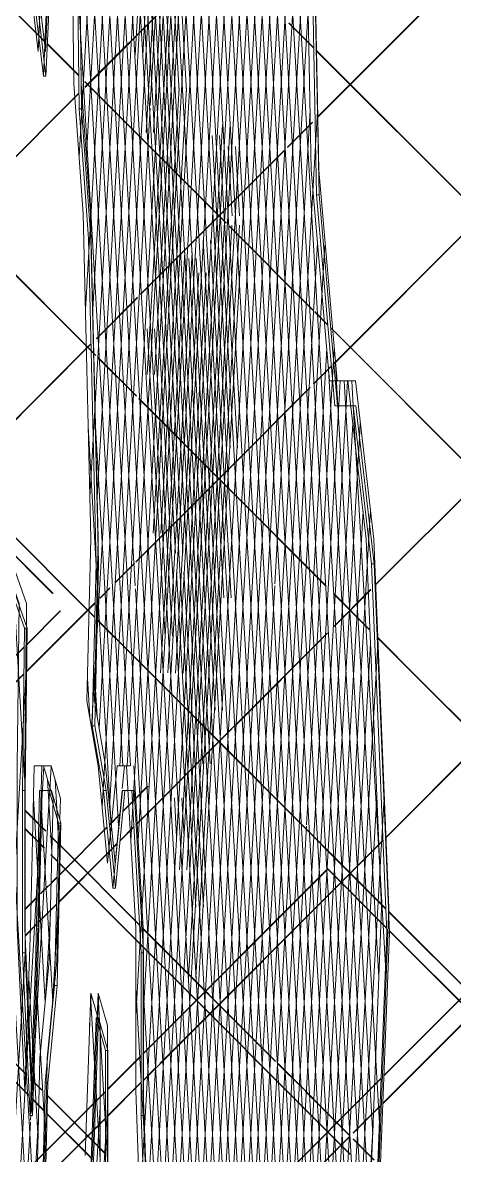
# Model space of a CAD drawing. Header units: millimetres. Extents: x -12186 to 152825, y -4386 to 9463.
# Drawn here: x 68472.9 to 68601.6, y 3472.1 to 3810 of the extents above; entities that cross this region are included whole.
import ezdxf

# ---------------------------------------------------------------- set-up
doc = ezdxf.new("R2010")
doc.units = ezdxf.units.MM
doc.layers.add('G-IMPT', color=8, linetype='Continuous', lineweight=5)
doc.layers.add('L-PLNT', color=71, linetype='Continuous', lineweight=5)

# ---------------------------------------------------------------- blocks, each defined once
blk = doc.blocks.new('SVA_Shades of Green Tree - Australian_Tree_based_on_Leopard_Tree_2901-V313-Section B-B')
at = {"layer": 'G-IMPT'}
for p, q in [((21036.86, 3649.83), (20989.62, 4465.53)), ((21039.07, 3649.83), (20991.84, 4465.53)), ((21032.71, 3643.01), (20985.29, 4461.86)), ((21034.93, 3643.01), (20987.51, 4461.86)), ((21028.57, 3636.2), (20982.48, 4432.08)), ((21030.78, 3636.2), (20984.69, 4432.08)), ((21024.42, 3629.38), (20979.66, 4402.31)), ((21026.63, 3629.38), (20981.87, 4402.31)), ((21023.71, 3563.27), (20976.84, 4372.53)), ((21025.92, 3563.27), (20979.06, 4372.53)), ((21022.48, 3506.01), (20974.19, 4339.86)), ((21024.69, 3506.01), (20976.41, 4339.86)), ((21019.67, 3476.03), (20971.54, 4307.19)), ((21024.28, 3651.75), (20989.65, 4249.78)), ((20998.72, 3668.42), (21027.55, 4166.38)), ((21000.93, 3668.42), (21029.52, 4162.13)), ((21052.13, 3621.43), (21022.05, 4140.84)), ((21054.34, 3621.43), (21024.3, 4140.24)), ((21010.95, 3566.03), (21042.89, 4117.58)), ((21013.17, 3566.03), (21045.11, 4117.58)), ((20999.27, 3599.62), (21028.36, 4101.87)), ((21001.49, 3599.62), (21030.35, 4098.01)), ((20995.52, 3770.06), (21014.28, 4094.1)), ((21069.37, 3558.97), (21038.43, 4093.27)), ((21071.59, 3558.97), (21040.65, 4093.27)), ((20997.77, 3770.68), (21016.37, 4091.95)), ((21002.44, 3575.89), (21032.24, 4090.38)), ((21053.17, 3681.91), (21029.42, 4092.02)), ((21045.15, 3663.46), (21020.54, 4088.43)), ((21047.37, 3663.46), (21022.76, 4088.43)), ((21055.38, 3681.91), (21032.06, 4084.63)), ((21012.47, 3513.82), (21045.11, 4077.48)), ((21014.69, 3513.82), (21047.33, 4077.48)), ((21012.28, 3641.96), (20987.52, 4069.52)), ((21026.49, 3651.75), (21002.3, 4069.52)), ((21032.46, 3588.87), (21004.5, 4071.75)), ((21034.68, 3588.87), (21006.71, 4071.75)), ((21016.78, 3785.23), (21033.2, 4068.78)), ((20997.42, 3724.43), (21017.2, 4066.02)), ((21041.01, 3656.65), (21017.33, 4065.58)), ((20999.64, 3724.56), (21019.08, 4060.2)), ((21007.7, 3588.26), (21034.76, 4055.53)), ((21043.22, 3656.65), (21020.13, 4055.3)), ((21065.4, 3549.17), (21035.99, 4056.96)), ((21067.61, 3549.17), (21038.46, 4052.59)), ((21009.91, 3588.26), (21036.42, 4045.94)), ((21013.69, 3456.39), (21046.63, 4025.2)), ((21028.65, 3636.34), (21048.61, 3981.03)), ((21030.87, 3636.34), (21050.83, 3981.03)), ((21066.67, 3781.86), (21249.67, 3965.16)), ((21066.68, 3781.73), (21249.8, 3965.16)), ((21025.39, 3789.47), (21015.49, 3960.35)), ((21027.6, 3789.47), (21017.71, 3960.35)), ((21033.67, 3644.59), (21050.72, 3939)), ((21035.89, 3644.59), (21052.89, 3938.17)), ((21038.69, 3652.84), (21055.26, 3939)), ((21040.9, 3652.84), (21057.48, 3939)), ((21073.35, 3568.77), (21051.91, 3939)), ((21075.56, 3568.77), (21054.12, 3939)), ((21012.29, 3800.26), (21019.6, 3926.37)), ((21014.51, 3800.26), (21021.81, 3926.37)), ((21015.5, 3777.2), (21022.65, 3900.68)), ((21017.71, 3777.2), (21024.87, 3900.68)), ((21043.71, 3661.09), (21057.5, 3899.26)), ((21008.63, 3588.26), (20991.45, 3884.9)), ((21010.85, 3588.26), (20993.8, 3882.68)), ((21045.92, 3661.09), (21058.93, 3885.63)), ((21015.86, 3705.04), (21026.06, 3881.16)), ((21018.08, 3705.04), (21028.28, 3881.16)), ((21063.95, 3809.41), (21060.02, 3877.33)), ((21045.83, 3619.25), (21060.59, 3874.08)), ((21048.04, 3619.25), (21062.51, 3869.04)), ((21071.5, 3708.26), (21230.79, 3867.82)), ((21071.51, 3708.14), (21230.92, 3867.82)), ((21018.4, 3499.47), (21038.99, 3855.01)), ((21067.01, 3766.01), (21065.33, 3852.97)), ((21053.92, 3680.61), (21063.31, 3842.69)), ((21056.14, 3680.61), (21065.51, 3842.37)), ((20997.3, 3790.8), (21039.27, 3832.84)), ((20997.31, 3790.67), (21039.28, 3832.71)), ((20983.46, 3806.29), (20959.58, 3830.2)), ((20983.47, 3806.14), (20959.59, 3830.07)), ((21083.79, 3642.02), (21265.72, 3824.25)), ((21083.79, 3642.14), (21265.6, 3824.25)), ((21065.54, 3802.5), (21058.14, 3809.91)), ((21065.54, 3802.36), (21058.14, 3809.78)), ((20985.36, 3804.38), (20983.46, 3806.29)), ((20985.36, 3804.26), (20983.47, 3806.14)), ((20995.43, 3794.16), (20986.06, 3803.55)), ((20995.43, 3794.29), (20986.07, 3803.67)), ((21219.73, 3648.05), (21066.29, 3801.74)), ((21219.6, 3648.05), (21066.29, 3801.61)), ((21039.51, 3750.14), (20997.26, 3792.46)), ((21039.38, 3750.14), (20997.27, 3792.32)), ((20964.39, 3757.82), (20995.49, 3788.98)), ((20964.39, 3757.7), (20995.49, 3788.85)), ((21017.66, 3657.68), (21025.35, 3790.5)), ((21019.88, 3657.68), (21027.57, 3790.5)), ((21004.66, 3575.89), (21016.74, 3784.48)), ((21057.98, 3672.25), (21064.45, 3783.88)), ((21060.2, 3672.25), (21066.64, 3783.56)), ((21025.47, 3557.2), (21038.34, 3779.49)), ((21027.68, 3557.2), (21040.56, 3779.49)), ((21057.66, 3772.83), (21065.13, 3780.31)), ((21057.66, 3772.7), (21065.14, 3780.19)), ((21040.63, 3683.16), (21035.23, 3776.3)), ((21042.84, 3683.16), (21037.45, 3776.3)), ((21041.16, 3752.37), (21039.97, 3773.02)), ((21040.28, 3755.41), (21056.69, 3771.86)), ((21040.28, 3755.29), (21056.69, 3771.73)), ((21043.38, 3752.37), (21042.18, 3773.02)), ((21013.88, 3728.85), (21039.51, 3754.51)), ((21013.89, 3728.98), (21039.38, 3754.51)), ((21028.15, 3525.12), (21041.15, 3749.53)), ((21030.37, 3525.12), (21043.36, 3749.53)), ((21065.25, 3724.35), (21040.36, 3749.29)), ((21065.25, 3724.23), (21040.36, 3749.16)), ((21038.68, 3638.35), (21032.51, 3744.94)), ((21040.9, 3638.35), (21034.72, 3744.94)), ((21059.42, 3618.6), (21066.69, 3744.17)), ((21068.69, 3740.55), (21068.9, 3744.17)), ((20999.13, 3712.16), (20969.1, 3742.24)), ((20999.13, 3712.03), (20969.12, 3742.09)), ((21019.79, 3615.97), (21027.05, 3741.36)), ((21022, 3615.97), (21029.26, 3741.36)), ((21036.08, 3604.9), (21028.28, 3739.6)), ((21038.29, 3604.9), (21030.49, 3739.6)), ((21061.63, 3618.6), (21068.69, 3740.55)), ((21024.33, 3615.91), (21031.24, 3735.33)), ((21026.54, 3615.91), (21033.46, 3735.33)), ((21000.69, 3715.76), (21012.97, 3728.06)), ((21000.7, 3715.64), (21012.96, 3727.93)), ((21069.75, 3719.84), (21065.83, 3723.78)), ((21069.77, 3719.7), (21065.83, 3723.65)), ((21021.17, 3626.99), (21015.86, 3718.67)), ((21023.39, 3626.99), (21018.08, 3718.67)), ((21158.2, 3631.25), (21070.56, 3719.03)), ((21158.08, 3631.25), (21070.58, 3718.89)), ((20970.88, 3685.9), (20999.08, 3714.15)), ((20970.88, 3685.77), (20999.08, 3714.02)), ((21000.48, 3710.8), (20999.13, 3712.16)), ((21000.49, 3710.67), (20999.13, 3712.03)), ((21060.85, 3564.94), (21069.41, 3712.81)), ((21071.42, 3709.19), (21071.63, 3712.81)), ((21012.63, 3698.64), (21001.13, 3710.16)), ((21012.62, 3698.51), (21001.14, 3710.02)), ((21063.4, 3570.7), (21071.42, 3709.19)), ((21065.48, 3702.24), (21070.82, 3707.58)), ((21065.48, 3702.1), (21070.83, 3707.46)), ((21074.3, 3630.82), (21069.81, 3708.22)), ((21072.75, 3695.71), (21072.03, 3708.22)), ((21039.38, 3676.08), (21064.49, 3701.24)), ((21039.51, 3676.08), (21064.48, 3701.1)), ((21073.09, 3697.8), (21073.39, 3703.1)), ((21084.95, 3525.24), (21074.65, 3703.1)), ((21075.3, 3697.8), (21075.61, 3703.1)), ((21077.29, 3695.71), (21076.87, 3703.1)), ((21039.38, 3671.72), (21013.33, 3697.8)), ((21039.51, 3671.72), (21013.34, 3697.93)), ((21064.33, 3546.53), (21073.09, 3697.8)), ((21075.18, 3695.71), (21075.3, 3697.8)), ((21066.54, 3546.53), (21075.18, 3695.71)), ((21076.51, 3630.82), (21072.75, 3695.71)), ((21087.17, 3525.24), (21077.29, 3695.71)), ((21074.17, 3638), (21077.2, 3690.38)), ((21079.17, 3686.13), (21079.41, 3690.38)), ((21005.13, 3570.34), (20998.23, 3689.51)), ((21007.34, 3570.34), (21000.44, 3689.51)), ((21076.38, 3638), (21079.17, 3686.13)), ((21052.43, 3654.76), (21053.92, 3680.61)), ((21075.39, 3298.27), (21053.17, 3681.91)), ((21054.64, 3654.76), (21056.14, 3680.61)), ((21077.6, 3298.27), (21055.38, 3681.91)), ((21012.47, 3649), (21039.51, 3676.08)), ((21012.47, 3649.13), (21039.38, 3676.08)), ((21069.08, 3641.96), (21039.38, 3671.72)), ((21069.21, 3641.96), (21039.51, 3671.72)), ((21051.62, 3562.45), (21057.98, 3672.25)), ((21053.84, 3562.45), (21060.2, 3672.25)), ((21045.83, 3651.81), (21045.15, 3663.46)), ((21048.04, 3651.81), (21047.37, 3663.46)), ((21075.24, 3578.2), (21080.23, 3664.24)), ((21082.2, 3659.99), (21082.44, 3664.24)), ((21000.22, 3632.63), (20970.47, 3662.44)), ((21000.22, 3632.51), (20970.47, 3662.31)), ((21009.6, 3072.1), (21043.71, 3661.09)), ((21011.82, 3072.1), (21045.92, 3661.09)), ((21077.46, 3578.2), (21082.2, 3659.99)), ((20987.76, 3639.65), (20970.47, 3656.96)), ((20987.63, 3639.65), (20970.47, 3656.84)), ((21045.83, 3573.38), (21041.01, 3656.65)), ((21048.04, 3573.38), (21043.22, 3656.65)), ((21045.83, 3540.82), (21052.43, 3654.76)), ((21053.93, 3642.54), (21054.64, 3654.76)), ((21005.06, 3072.1), (21038.69, 3652.84)), ((21027.89, 3428.18), (21040.9, 3652.84)), ((21056.98, 3302.41), (21036.86, 3649.83)), ((21059.12, 3303.75), (21039.07, 3649.83)), ((21051.62, 3551.75), (21045.83, 3651.81)), ((21053.84, 3551.75), (21048.04, 3651.81)), ((21006.39, 3643.04), (21012.05, 3648.71)), ((21006.4, 3642.92), (21012.05, 3648.58)), ((21001.02, 3080.84), (21033.67, 3644.59)), ((21003.24, 3080.84), (21035.89, 3644.59)), ((21030.4, 3546.1), (21024.62, 3645.94)), ((21032.61, 3546.1), (21026.83, 3645.94)), ((21054.5, 3266.77), (21032.71, 3643.01)), ((21056.67, 3267.6), (21034.93, 3643.01)), ((21001.78, 3638.43), (21004.74, 3641.39)), ((21001.8, 3638.31), (21004.75, 3641.27)), ((21021.89, 3476.03), (21012.33, 3641.1)), ((21048.04, 3540.82), (21053.9, 3641.96)), ((21071.6, 3629.94), (21082.6, 3640.95)), ((21071.6, 3629.81), (21082.59, 3640.82)), ((21082.3, 3628.85), (21071.6, 3639.56)), ((21082.29, 3628.73), (21071.6, 3639.43)), ((20979.33, 3583.54), (20976.16, 3638.25)), ((20979.86, 3616.46), (21000.33, 3636.97)), ((20979.86, 3616.33), (21000.32, 3636.83)), ((21023.71, 3550.94), (21028.65, 3636.34)), ((21025.92, 3550.94), (21030.87, 3636.34)), ((21047.46, 3309.85), (21028.57, 3636.2)), ((21049.68, 3309.85), (21030.78, 3636.2)), ((21069.62, 3559.59), (21074.17, 3638)), ((21071.84, 3559.59), (21076.38, 3638)), ((20979.95, 3624.37), (20990.02, 3634.46)), ((20979.95, 3624.5), (20989.89, 3634.46)), ((21011.73, 3621.11), (21001.16, 3631.7)), ((21011.73, 3620.99), (21001.16, 3631.57)), ((21044.25, 3287.01), (21024.42, 3629.38)), ((21046.38, 3288.46), (21026.63, 3629.38)), ((21083.13, 3478.19), (21074.3, 3630.82)), ((21085.35, 3478.19), (21076.51, 3630.82)), ((21040.99, 3599.27), (21069.66, 3627.98)), ((21042.28, 3600.44), (21069.65, 3627.85)), ((21096.68, 3614.45), (21084.43, 3626.72)), ((21096.55, 3614.45), (21084.43, 3626.58)), ((21086.9, 3566.83), (21148.63, 3628.67)), ((21086.91, 3566.71), (21148.76, 3628.67)), ((20974.12, 3618.53), (20979.2, 3623.62)), ((20974.14, 3618.67), (20979.2, 3623.75)), ((21063.74, 3301.09), (21082.48, 3624.74)), ((21065.95, 3301.09), (21084.59, 3622.85)), ((21084.59, 3622.85), (21084.7, 3624.74)), ((21087.04, 3545.67), (21011.97, 3620.87)), ((21087.05, 3545.54), (21011.97, 3620.74)), ((21014.14, 3072.1), (21045.83, 3619.25)), ((21016.36, 3072.1), (21048.04, 3619.25)), ((21073.81, 3247.03), (21052.13, 3621.43)), ((21076.03, 3247.03), (21054.34, 3621.43)), ((20973.38, 3609.98), (20979.11, 3615.72)), ((21023.05, 2990.61), (21059.42, 3618.6)), ((21025.26, 2990.61), (21061.63, 3618.6)), ((20952.08, 3138.61), (20979.63, 3614.3)), ((20973.37, 3609.83), (20979.11, 3615.59)), ((20998.7, 3602.92), (20998.04, 3614.39)), ((21000.91, 3602.92), (21000.25, 3614.39)), ((21261.28, 3449.44), (21096.55, 3614.45)), ((21261.41, 3449.44), (21096.68, 3614.45)), ((20991.76, 3252.18), (20971.08, 3609.27)), ((20979.61, 3500.15), (20973.3, 3609.12)), ((21012.46, 3570.7), (21040.99, 3599.27)), ((21012.59, 3570.7), (21041.12, 3599.27)), ((20968.5, 3303.54), (20984.99, 3588.2)), ((20986.78, 3580.87), (20987.2, 3588.2)), ((20987.41, 3562.63), (20986.16, 3584.15)), ((20988.88, 3575.42), (20988.38, 3584.15)), ((21011.45, 3577.62), (21015.98, 3582.16)), ((21011.46, 3577.5), (21016.11, 3582.16)), ((20981.46, 3489.02), (20986.74, 3580.26)), ((20985.46, 3517.79), (20981.94, 3578.61)), ((20984.21, 3580.87), (20983.26, 3540.17)), ((20987.68, 3517.79), (20984.16, 3578.61)), ((21024.64, 3567.1), (21023.97, 3578.72)), ((21026.86, 3567.1), (21026.18, 3578.72)), ((21076.14, 3436.77), (21084.37, 3579)), ((21086.48, 3577.11), (21086.59, 3579)), ((20989.62, 3562.63), (20988.88, 3575.42)), ((21008.59, 3574.63), (21011.46, 3577.5)), ((21008.6, 3574.77), (21011.45, 3577.62)), ((21074.92, 3572.66), (21075.24, 3578.2)), ((21077.14, 3572.66), (21077.46, 3578.2)), ((21078.35, 3436.77), (21086.48, 3577.11)), ((20983.53, 3570.93), (20979.45, 3575.02)), ((20983.53, 3570.8), (20979.45, 3574.89)), ((21004.54, 3570.7), (21007.79, 3573.95)), ((21004.67, 3570.7), (21007.77, 3573.81)), ((21050.03, 3500.92), (21045.83, 3573.38)), ((21052.24, 3500.92), (21048.04, 3573.38)), ((21059.71, 3309.94), (21074.92, 3572.66)), ((21061.92, 3309.94), (21077.14, 3572.66)), ((20983.4, 3565.58), (20979.45, 3569.54)), ((20983.4, 3565.45), (20979.45, 3569.41)), ((20985.58, 3568.74), (20983.63, 3570.7)), ((20985.59, 3568.86), (20983.76, 3570.7)), ((20989.75, 3555.76), (21003.9, 3569.93)), ((20989.76, 3555.89), (21003.89, 3570.04)), ((21007.74, 3565.84), (21011.89, 3569.99)), ((21007.75, 3565.98), (21011.88, 3570.12)), ((21063.07, 3564.94), (21063.38, 3570.3)), ((21080.38, 3447.24), (21073.35, 3568.77)), ((21082.6, 3447.24), (21075.56, 3568.77)), ((20985.18, 3563.8), (20983.4, 3565.58)), ((20985.17, 3563.68), (20983.4, 3565.45)), ((20989.23, 3565.22), (20986.95, 3567.5)), ((20989.23, 3565.09), (20986.96, 3567.37)), ((21004.59, 3562.81), (21006.94, 3565.16)), ((21004.6, 3562.69), (21006.92, 3565.02)), ((21014.73, 3494.41), (21086.2, 3566)), ((21019.62, 3499.44), (21086.2, 3566.12)), ((20989.11, 3559.86), (20987.12, 3561.86)), ((20989.11, 3559.73), (20987.12, 3561.72)), ((20989.56, 3547.63), (21004.6, 3562.69)), ((20989.57, 3547.76), (21004.59, 3562.81)), ((21013.58, 3540.83), (20989.95, 3564.49)), ((21013.59, 3540.69), (20989.95, 3564.37)), ((21041.77, 3251.36), (21023.71, 3563.27)), ((21043.93, 3252.2), (21025.92, 3563.27)), ((21045.39, 3297.89), (21060.85, 3564.94)), ((21047.6, 3297.89), (21063.07, 3564.94)), ((21048.06, 3500.92), (21051.62, 3562.45)), ((21050.27, 3500.92), (21053.84, 3562.45)), ((21014.17, 3534.76), (20989.83, 3559.14)), ((21014.16, 3534.64), (20989.83, 3559.01)), ((21051.68, 3249.72), (21069.62, 3559.59)), ((21053.89, 3249.72), (21071.84, 3559.59)), ((21076.41, 3437.44), (21069.37, 3558.97)), ((21078.62, 3437.44), (21071.59, 3558.97)), ((20984.07, 3550.06), (20989, 3555)), ((20987.36, 3553.49), (20989, 3555.13)), ((21014.59, 3502.34), (21069.28, 3557.12)), ((21014.59, 3502.21), (21069.28, 3556.99)), ((21087.28, 3539.95), (21069.3, 3557.96)), ((21087.28, 3539.82), (21069.3, 3557.84)), ((20984.08, 3550.2), (20986.2, 3552.33)), ((21069.27, 3247.03), (21051.62, 3551.75)), ((21071.48, 3247.03), (21053.84, 3551.75)), ((20979.45, 3545.56), (20983.02, 3549.15)), ((20979.45, 3545.43), (20983.02, 3549.01)), ((21018.87, 3467.47), (21023.71, 3550.94)), ((21021.09, 3467.47), (21025.92, 3550.94)), ((21076.48, 3357.87), (21065.4, 3549.17)), ((21078.69, 3357.87), (21067.61, 3549.17)), ((20983.37, 3541.42), (20988.81, 3546.87)), ((20983.38, 3541.56), (20988.81, 3547)), ((21050.54, 3308.53), (21064.33, 3546.53)), ((21052.76, 3308.53), (21066.54, 3546.53)), ((21220.91, 3411.58), (21087.81, 3544.9)), ((21220.78, 3411.58), (21087.82, 3544.76)), ((20985.43, 3517.51), (20986.98, 3544.19)), ((20987.65, 3517.51), (20989.19, 3544.19)), ((21084.32, 3451.48), (21087.87, 3543.49)), ((20979.45, 3537.62), (20982.84, 3541.02)), ((20979.45, 3537.49), (20982.83, 3540.89)), ((21054.15, 3500.06), (21014.39, 3539.88)), ((21054.15, 3500.19), (21014.4, 3540.01)), ((21017.4, 3049.93), (21045.83, 3540.82)), ((21019.62, 3049.93), (21048.04, 3540.82)), ((21138.96, 3488.19), (21088.05, 3539.18)), ((21138.83, 3488.19), (21088.05, 3539.05)), ((20979.96, 3495.94), (20940.32, 3535.66)), ((20979.95, 3496.08), (20940.44, 3535.66)), ((20979.43, 3532.43), (20979.56, 3534.73)), ((20981.37, 3495.86), (20979.45, 3537.27)), ((21076.42, 3472.27), (21014.16, 3534.64)), ((21076.42, 3472.4), (21014.17, 3534.76)), ((20965.88, 3298.43), (20979.43, 3532.43)), ((20980.46, 3489.97), (20940.32, 3530.18)), ((20980.45, 3490.11), (20940.44, 3530.18)), ((21086.43, 3495.74), (21118.93, 3528.29)), ((21086.44, 3495.88), (21118.8, 3528.29)), ((20983.29, 3476.91), (20980.52, 3524.75)), ((20985.5, 3476.91), (20982.73, 3524.75)), ((21016.87, 3446.06), (21012.47, 3521.96)), ((21019.08, 3446.06), (21014.69, 3521.96)), ((20998.66, 3510.57), (20999.19, 3519.79)), ((21001.81, 3470.82), (20998.98, 3519.71)), ((21001.02, 3513.05), (21001.41, 3519.79)), ((21001.64, 3512.01), (21001.19, 3519.71)), ((21000.87, 3510.57), (21001.02, 3513.05)), ((21004.02, 3470.82), (21001.64, 3512.01)), ((21039.29, 3215.72), (21022.48, 3506.01)), ((21041.46, 3216.55), (21024.69, 3506.01)), ((21004.02, 3452.63), (21004.02, 3503.37)), ((21004.14, 3491.87), (21014.07, 3501.81)), ((21004.14, 3491.74), (21014.07, 3501.68)), ((21020.23, 3020.27), (21048.06, 3500.92)), ((21022.44, 3020.27), (21050.27, 3500.92)), ((21061.08, 3309.94), (21050.03, 3500.92)), ((21063.3, 3309.94), (21052.24, 3500.92)), ((20993.97, 3252.18), (20979.66, 3499.44)), ((21014.73, 3494.53), (21018.54, 3498.36)), ((21015.9, 3456.39), (21018.4, 3499.44)), ((21062.13, 3492.07), (21054.77, 3499.44)), ((21076.3, 3478), (21054.9, 3499.44)), ((20984.42, 3491.48), (20981.32, 3494.58)), ((20984.46, 3491.56), (20981.33, 3494.71)), ((21017.54, 3426.86), (21085.67, 3495.11)), ((21017.56, 3426.76), (21085.66, 3494.97)), ((20999.7, 3487.3), (21003.4, 3491)), ((20999.71, 3487.43), (21003.4, 3491.13)), ((21004.14, 3483.93), (21014.07, 3493.87)), ((21004.14, 3483.8), (21014.07, 3493.75)), ((21076.31, 3477.87), (21063.04, 3491.16)), ((20981.2, 3484.52), (20981.46, 3489.02)), ((20985.25, 3485.3), (20981.45, 3489.1)), ((20985.25, 3485.17), (20981.46, 3488.97)), ((20985.71, 3473.41), (20999.71, 3487.43)), ((20985.71, 3473.28), (20999.7, 3487.3)), ((20999.33, 3476.67), (20986.09, 3489.93)), ((20999.33, 3476.55), (20986.09, 3489.81)), ((20981.08, 3482.51), (20981.17, 3483.99)), ((20983.8, 3175.56), (21001.81, 3486.53)), ((20999.15, 3471.38), (20985.97, 3484.58)), ((20999.14, 3471.25), (20985.97, 3484.45)), ((20986.01, 3175.56), (21004.02, 3486.53)), ((21085.35, 3486.84), (21077.32, 3478.8)), ((21085.34, 3486.71), (21077.32, 3478.67)), ((20969.46, 3241.7), (20983.42, 3482.79)), ((20970.72, 3303.54), (20981.05, 3482)), ((20971.68, 3241.7), (20985.64, 3482.79)), ((20999.42, 3479.2), (21003.4, 3483.19)), ((20999.42, 3479.07), (21003.4, 3483.06)), ((21081.44, 3449.84), (21083.25, 3481.08)), ((21083.67, 3450.16), (21085.46, 3481.08)), ((20985.52, 3465.28), (20999.42, 3479.2)), ((20985.52, 3465.15), (20999.42, 3479.07)), ((21076.31, 3477.79), (21027.65, 3429.05)), ((21076.31, 3477.66), (21027.67, 3428.94)), ((21003.4, 3472.59), (20999.33, 3476.67)), ((21003.4, 3472.46), (20999.33, 3476.55)), ((21046.79, 3007.75), (21019.67, 3476.03)), ((21042.86, 3113.83), (21021.89, 3476.03)), ((21083.58, 3470.71), (21077.32, 3476.98)), ((21083.58, 3470.58), (21077.32, 3476.85)), ((20982.18, 3469.87), (20984.96, 3472.65)), ((20982.19, 3469.75), (20984.95, 3472.52))]:
    blk.add_line(p, q, dxfattribs=at)
at = {"layer": 'G-IMPT', "flags": 128}
for points in [[(21030.17, 2869.6), (21035.64, 2948.23), (21041.1, 2979.69), (21047.48, 3011.14), (21046.57, 3105.5), (21041.1, 3121.22), (21039.28, 3215.58), (21044.75, 3294.21), (21050.21, 3325.67), (21052.04, 3231.31), (21057.5, 3309.94), (21062.97, 3309.94), (21068.44, 3247.03), (21073.9, 3247.03), (21076.64, 3341.39), (21075.72, 3435.75), (21082.1, 3451.48), (21085.75, 3545.84), (21081.19, 3655.92), (21075.72, 3703.1), (21070.26, 3703.1), (21064.79, 3766.01), (21062.97, 3860.36)], [(20979.92, 3830.46), (20983.29, 3801.39), (20985.53, 3849.83)], [(20993.39, 3840.14), (20993.95, 3791.7), (20996.76, 3752.95), (20999, 3656.08), (20997.88, 3607.64), (21001.25, 3588.26), (21004.05, 3559.2), (21006.86, 3588.26), (21009.67, 3588.26), (21012.47, 3539.82), (21012.47, 3491.38), (21014.16, 3442.95)], [(21001.81, 3452.63), (21001.81, 3510.76), (20999, 3520.45), (20997.32, 3472.01)], [(20982.73, 3452.63), (20983.85, 3501.07), (20986.65, 3530.14), (20987.78, 3578.57), (20984.97, 3588.26), (20982.16, 3588.26), (20981.04, 3539.82), (20979.36, 3491.38), (20977.11, 3539.82), (20977.11, 3588.26), (20977.67, 3636.7), (20974.31, 3646.39), (20970.94, 3607.64), (20968.13, 3627.01), (20968.13, 3675.45), (20969.26, 3723.89), (20966.45, 3752.95), (20963.64, 3743.27), (20960.84, 3782.02), (20958.03, 3820.77)], [(20981.01, 3975.77), (20982.13, 3927.33), (20981.57, 3878.89), (20982.13, 3830.46), (20985.5, 3801.39), (20987.75, 3849.83), (20988.29, 3897.16)], [(20992.95, 3876.82), (20995.6, 3840.14), (20996.17, 3791.7), (20998.97, 3752.95), (21001.22, 3656.08), (21000.09, 3607.64), (21003.46, 3588.26), (21006.27, 3559.2), (21008.36, 3580.87)], [(21087.87, 3543.49), (21087.96, 3545.84), (21083.41, 3655.92), (21077.94, 3703.1), (21072.47, 3703.1), (21067.01, 3766.01)], [(21377.49, 3568.44), (21272.23, 3673.89), (21086.11, 3487.48)], [(21377.37, 3568.44), (21272.1, 3673.89), (21086.12, 3487.61)], [(20979.81, 3629.87), (20979.89, 3636.7), (20976.52, 3646.39), (20975.88, 3638.99)], [(20979.45, 3537.27), (20979.33, 3539.82), (20979.33, 3588.26), (20979.8, 3629.31)], [(20989.84, 3572.11), (20989.99, 3578.57), (20987.19, 3588.26), (20984.38, 3588.26), (20984.21, 3580.87)], [(21008.42, 3581.46), (21009.07, 3588.26), (21010.68, 3588.26)], [(21011.88, 3588.26), (21014.69, 3539.82), (21014.69, 3491.38), (21016.37, 3442.95), (21015.81, 3394.51), (21015.24, 3391.21)], [(20988.28, 3524.02), (20988.87, 3530.14), (20989.81, 3570.7)], [(20983.26, 3539.82), (20981.57, 3491.38), (20981.37, 3495.86)], [(20986.03, 3499.79), (20986.06, 3501.07), (20988.23, 3523.49)], [(21004.02, 3503.77), (21004.02, 3510.76), (21001.22, 3520.45), (21000.96, 3513.05)], [(21000.92, 3511.93), (20999.53, 3472.01), (20999.01, 3467.53)], [(20985.11, 3447.63), (20984.94, 3452.63), (20986.02, 3499.44)]]:
    blk.add_lwpolyline(points, dxfattribs=at)
at = {"layer": 'L-PLNT'}
for p, q in [((21066.39, 3758.61), (21064.56, 3852.97)), ((21065.3, 3852.97), (21067.12, 3758.61)), ((20984.88, 3794), (20987.13, 3842.44)), ((20987.86, 3842.44), (20985.62, 3794)), ((20994.98, 3832.75), (20995.55, 3784.31)), ((20996.28, 3784.31), (20995.72, 3832.75)), ((20981.51, 3823.06), (20984.88, 3794)), ((20985.62, 3794), (20982.25, 3823.06)), ((20984.88, 3794), (20985.62, 3794)), ((20995.55, 3784.31), (20998.35, 3745.56)), ((20995.55, 3784.31), (20996.28, 3784.31)), ((20999.09, 3745.56), (20996.28, 3784.31)), ((21071.85, 3695.71), (21066.39, 3758.61)), ((21066.39, 3758.61), (21067.12, 3758.61)), ((21067.12, 3758.61), (21072.59, 3695.71)), ((20998.35, 3745.56), (21000.6, 3648.68)), ((20998.35, 3745.56), (20999.09, 3745.56)), ((21001.33, 3648.68), (20999.09, 3745.56)), ((21077.32, 3695.71), (21071.85, 3695.71)), ((21071.85, 3695.71), (21072.59, 3695.71)), ((21072.59, 3695.71), (21077.32, 3695.71)), ((21082.79, 3648.53), (21077.32, 3695.71)), ((21077.32, 3695.71), (21078.06, 3695.71)), ((21078.06, 3695.71), (21083.52, 3648.53)), ((21000.6, 3648.68), (20999.47, 3600.24)), ((21000.21, 3600.24), (21001.33, 3648.68)), ((21000.6, 3648.68), (21001.33, 3648.68)), ((21087.34, 3538.44), (21082.79, 3648.53)), ((21082.79, 3648.53), (21083.52, 3648.53)), ((21083.52, 3648.53), (21088.08, 3538.44)), ((20979.27, 3629.31), (20975.9, 3638.99)), ((20976.64, 3638.99), (20980.01, 3629.31)), ((20978.71, 3580.87), (20979.27, 3629.31)), ((20979.27, 3629.31), (20980.01, 3629.31)), ((20980.01, 3629.31), (20979.45, 3580.87)), ((20999.47, 3600.24), (21002.84, 3580.87)), ((20999.47, 3600.24), (21000.21, 3600.24)), ((21003.58, 3580.87), (21000.21, 3600.24)), ((20978.71, 3532.43), (20978.71, 3580.87)), ((20978.71, 3580.87), (20979.45, 3580.87)), ((20979.45, 3580.87), (20979.45, 3532.43)), ((20983.76, 3580.87), (20982.64, 3532.43)), ((20983.37, 3532.43), (20984.5, 3580.87)), ((20986.57, 3580.87), (20983.76, 3580.87)), ((20983.76, 3580.87), (20984.5, 3580.87)), ((20984.5, 3580.87), (20986.57, 3580.87)), ((20989.37, 3571.18), (20986.57, 3580.87)), ((20986.57, 3580.87), (20987.3, 3580.87)), ((20987.3, 3580.87), (20990.11, 3571.18)), ((21002.84, 3580.87), (21005.65, 3551.8)), ((21002.84, 3580.87), (21003.58, 3580.87)), ((21006.39, 3551.8), (21003.58, 3580.87)), ((21005.65, 3551.8), (21008.45, 3580.87)), ((21009.19, 3580.87), (21006.39, 3551.8)), ((21008.45, 3580.87), (21011.26, 3580.87)), ((21008.45, 3580.87), (21009.19, 3580.87)), ((21011.26, 3580.87), (21009.19, 3580.87)), ((21011.26, 3580.87), (21014.07, 3532.43)), ((21011.26, 3580.87), (21012, 3580.87)), ((21014.8, 3532.43), (21012, 3580.87)), ((20988.25, 3522.74), (20989.37, 3571.18)), ((20990.11, 3571.18), (20988.99, 3522.74)), ((20989.37, 3571.18), (20990.11, 3571.18)), ((21005.65, 3551.8), (21006.39, 3551.8)), ((21083.7, 3444.08), (21087.34, 3538.44)), ((21088.08, 3538.44), (21084.43, 3444.08)), ((21087.34, 3538.44), (21088.08, 3538.44)), ((20980.95, 3483.99), (20978.71, 3532.43)), ((20978.71, 3532.43), (20979.45, 3532.43)), ((20979.45, 3532.43), (20981.27, 3493.09)), ((20982.64, 3532.43), (20980.95, 3483.99)), ((20981.69, 3483.99), (20983.37, 3532.43)), ((20982.64, 3532.43), (20983.37, 3532.43)), ((21014.07, 3532.43), (21014.07, 3483.99)), ((21014.07, 3532.43), (21014.8, 3532.43)), ((21014.8, 3483.99), (21014.8, 3532.43)), ((20985.44, 3493.68), (20988.25, 3522.74)), ((20988.99, 3522.74), (20986.18, 3493.68)), ((20988.25, 3522.74), (20988.99, 3522.74)), ((21000.6, 3513.05), (20998.91, 3464.61)), ((20999.65, 3464.61), (21001.33, 3513.05)), ((21003.4, 3503.37), (21000.6, 3513.05)), ((21000.6, 3513.05), (21001.33, 3513.05)), ((21001.33, 3513.05), (21004.14, 3503.37)), ((21003.4, 3445.24), (21003.4, 3503.37)), ((21003.4, 3503.37), (21004.14, 3503.37)), ((21004.14, 3503.37), (21004.14, 3447.79)), ((20981.27, 3493.09), (20981.69, 3483.99)), ((20984.32, 3445.24), (20985.44, 3493.68)), ((20986.18, 3493.68), (20985.06, 3445.24)), ((20985.44, 3493.68), (20986.18, 3493.68)), ((20980.95, 3483.99), (20981.69, 3483.99)), ((21014.07, 3483.99), (21015.75, 3435.55)), ((21014.07, 3483.99), (21014.8, 3483.99)), ((21016.49, 3435.55), (21014.8, 3483.99))]:
    blk.add_line(p, q, dxfattribs=at)

msp = doc.modelspace()

# ---------------------------------------------------------------- block references
at = {"layer": 'L-PLNT'}
msp.add_blockref('SVA_Shades of Green Tree - Australian_Tree_based_on_Leopard_Tree_2901-V313-Section B-B', (47494.18, 0), dxfattribs=at)

doc.saveas('drawing.dxf')
